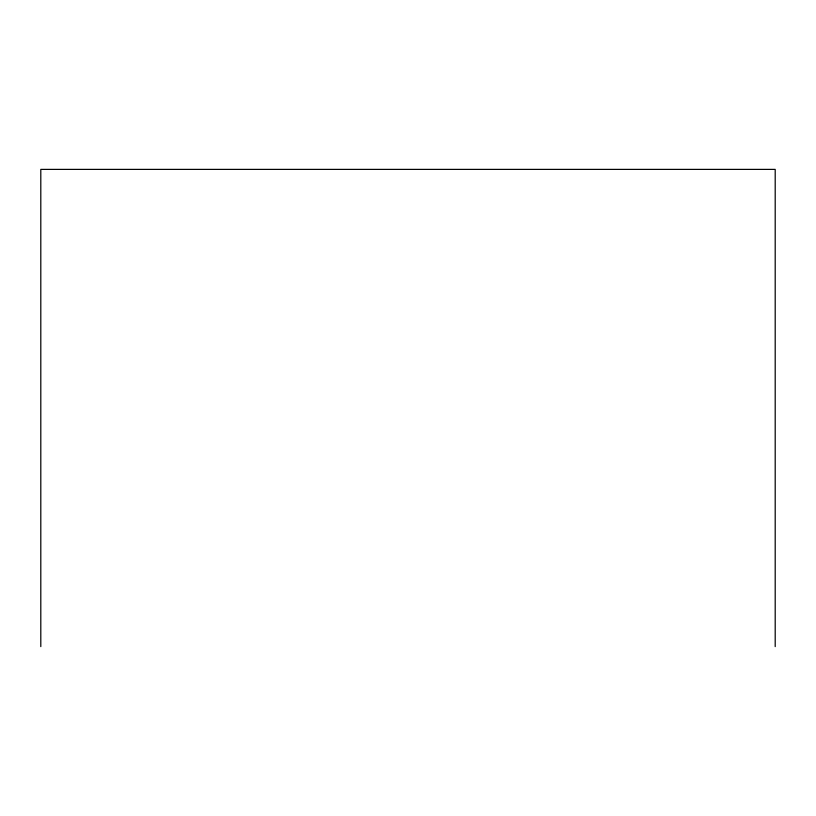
<?xml version="1.0" encoding="UTF-8"?>
<svg xmlns="http://www.w3.org/2000/svg" width="816" height="816" viewBox="0 0 816 816"><rect width="100%" height="100%" fill="white"/><g stroke="black" fill="none" stroke-linecap="round" stroke-linejoin="round"><path stroke-width="1.22" d="M775.2 646.609L775.2 169.391L40.8 169.391L40.8 646.609"/></g></svg>
